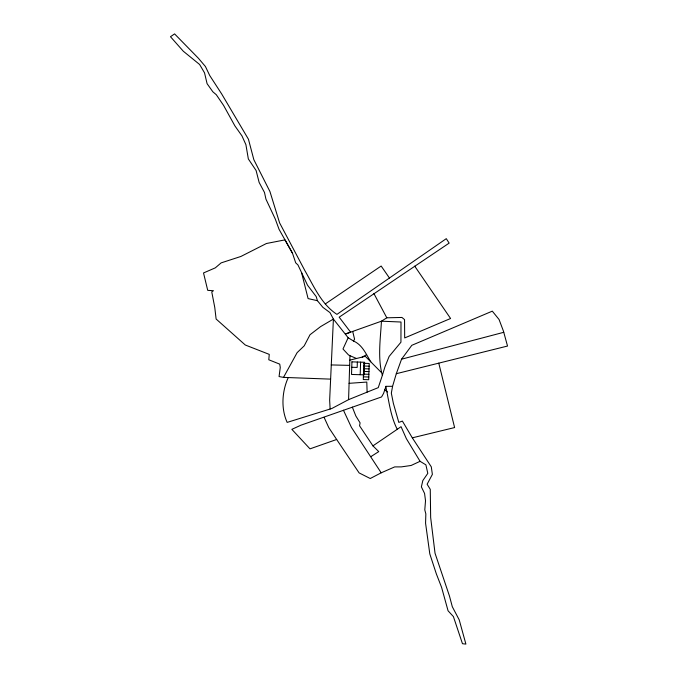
<?xml version="1.0" encoding="UTF-8"?>
<svg xmlns="http://www.w3.org/2000/svg" width="678" height="678" viewBox="0 0 678 678"><rect width="100%" height="100%" fill="white"/><g stroke="black" fill="none" stroke-linecap="round" stroke-linejoin="round"><path stroke-width="1.02" d="M396.299 373.705L507.525 346.043L503.449 331.144L499.05 319.474L492.304 311.151L411.817 345.305L401.562 359.187L396.299 373.705L392.579 386.316L385.748 386.316C388.935 400.681 390.367 415.843 397.24 429.31L372.942 445.861L359.56 425.801L360.094 422.877L355.84 415.97L352.331 407.122M288.26 377.561C281.955 391.282 280.887 408.571 287.15 422.394L331.805 408.503L348.577 399.639L349.967 355.687L348.526 354.95L342.983 349.009L348.153 337.737L333.406 319.084L329.983 312.609L322.864 307.329L317.414 300.693L316.245 296.65L307.49 285.141L297.973 264.971L295.701 262.844L292.472 253.182L284.989 239.876L266.437 243.504L240.876 256.47L221.121 262.886L215.316 267.852L203.519 272.954L207.722 290.362L213.46 290.692L211.756 291.871L214.765 307.448L216.121 319.024L245.292 345.009L269.268 354.382L268.785 359.772L279.751 364.154L280.268 367.51L279.065 376.553L283.514 377.383L330.593 379.129M357.348 362.027L357.179 367.442L351.763 367.264M360.196 374.722L360.603 362.137M348.577 399.639L378.256 387.638L382.358 375.392C377.553 357.976 380.434 339.254 381.451 321.186L386.807 317.804L401.935 317.448L404.546 319.609L404.681 337.941L450.582 318.499L414.716 266.149M392.579 386.316L391.333 393.121L393.359 403.334L398.808 422.402L402.385 421.072L412.309 437.835L431.293 466.845L432.378 474.38L427.123 484.236L430.267 489.33L430.657 517.534L435.03 553.223L449.472 596.064L452.311 606.734L459.218 619.87L465.896 644.1L462.472 643.719L453.404 616.573L448.065 610.793L441.573 587.317L436.335 573.859L429.801 553.901L425.572 523.213L425.843 513.916L424.792 509.848L425.521 500.745L424.564 493.431L421.377 486.88L422.818 480.575L427.801 473.363L425.894 464.854L420.08 461.32L406.368 438.666L401.045 426.674L397.24 429.31M382.358 375.392L384.875 367.061L389.138 356.425L400.935 342.221L401.003 322.025L381.451 321.186L345.517 333.974L350.585 332.161L339.178 317.177L449.15 243.114L446.277 238.664L336.949 314.38C321.457 304.295 313.846 286.269 304.956 270.751L279.607 222.884L269.937 191.535L253.843 159.703L248.453 139.253L221.647 93.903L209.731 75.529L205.409 66.486L198.408 58.266L174.593 33.9L170.475 36.714L183.331 51.248L199.62 64.486L204.536 72.868L207.087 83.674L212.858 91.801L216.29 94.717L223.571 105.387L234.919 125.93L241.953 135.871L245.902 144.66L248.343 158.949L256.098 170.509L259.132 182.416L264.488 192.484L265.946 199.146L275.302 219.104L279.065 229.342L292.472 253.182M385.858 386.697L383.562 393.426L381.553 396.952L300.93 425.199L291.854 429.352L309.99 448.853L336.661 439.48L359.12 472.913L370.239 478.515L381.197 472.812L394.681 466.905L401.3 466.888L411.088 465.481L420.08 461.32M370.79 361.84C366.069 354.187 362.399 344.856 353.569 341.059L354.569 339.178L352.696 331.415M283.514 377.383L297.117 352.653L304.202 345.856L310.016 334.737L320.592 326.61L333.406 319.084L329.652 400.215L330.127 409.037M325.245 303.973L381.155 266.03L389.452 278.014M370.874 456.641L378.756 451.607L372.942 445.861M362.196 357.094L366.527 354.687M401.562 359.187L503.762 332.305M349.823 360.145L365.323 356.323L381.104 372.247M412.309 437.835L454.607 427.564L438.768 363.137M349.077 383.324L366.798 382.07L367.12 392.147M331.237 364.934L349.653 365.374M363.73 366.01L369.137 366.188M363.637 368.713L369.052 368.891M363.552 371.425L368.968 371.603M363.467 374.129L368.874 374.307M363.374 376.841L368.79 377.01M317.414 300.693L308.092 298.583L301.524 272.488M349.967 355.687L356.492 358.501M348.153 337.737L353.569 341.059M384.773 389.867L387.435 391.977M336.661 439.48L328.788 427.615L324.092 417.343M381.197 472.812L351.45 427.445L343.441 410.215M373.858 293.472L386.807 317.804M351.933 361.857L351.526 374.442L364.188 374.849L364.594 362.264L351.933 361.857M363.815 363.306L363.289 379.544L368.705 379.722L369.23 363.476L363.815 363.306"/></g></svg>
